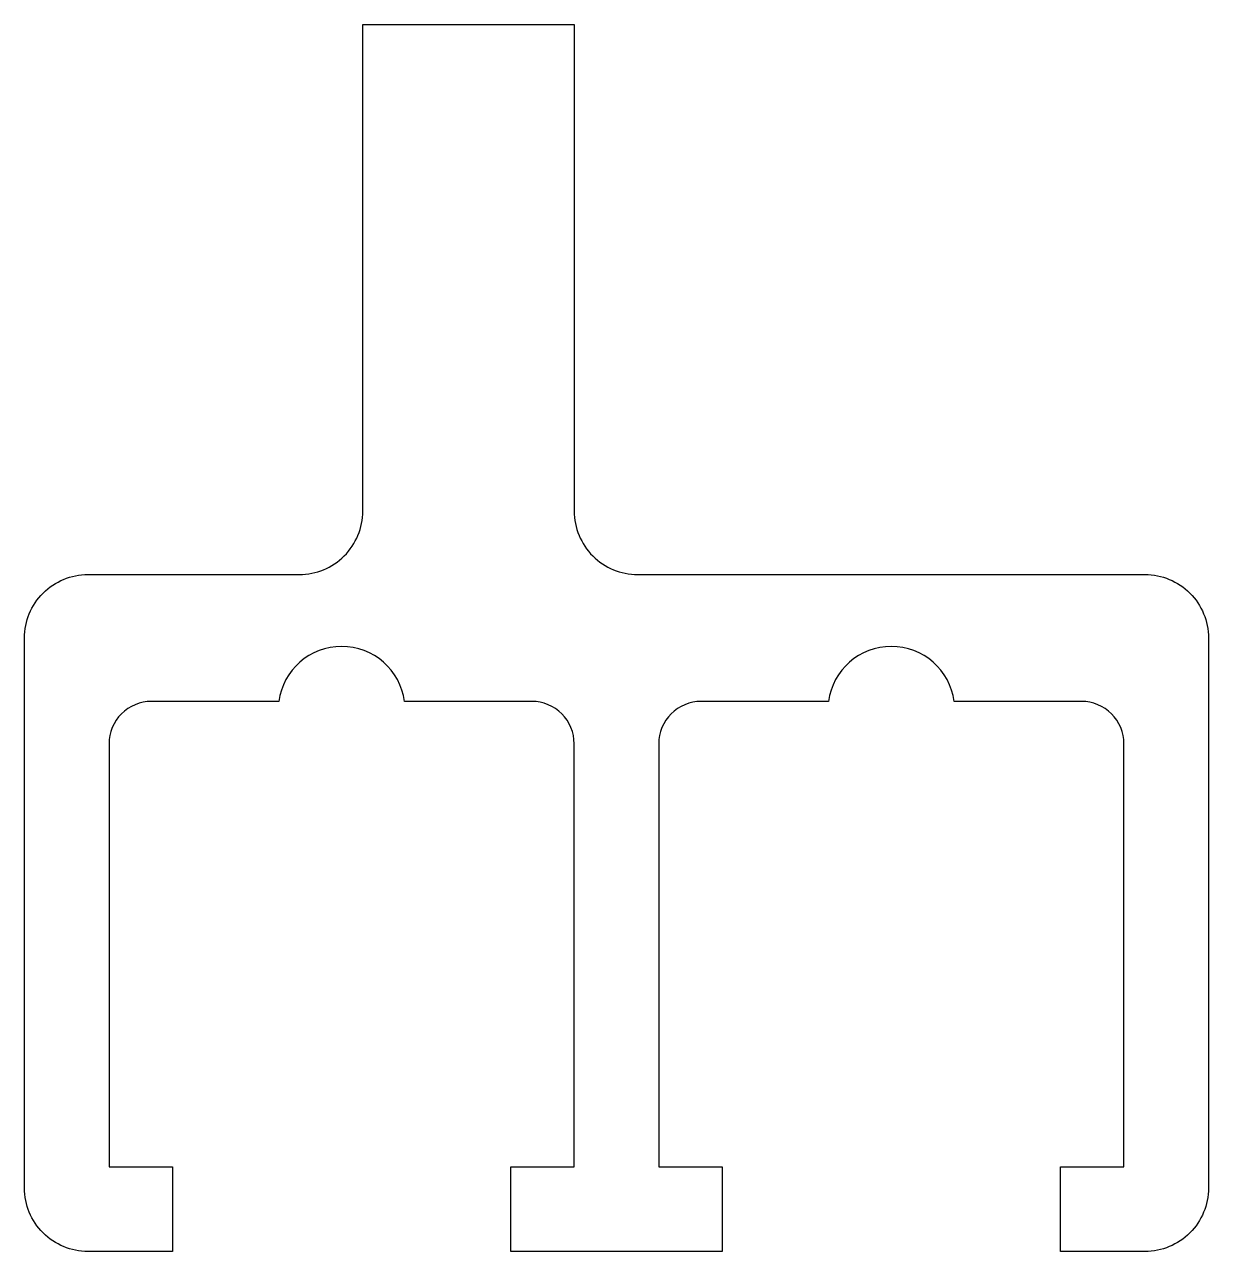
# Model space of a CAD drawing. Extents: x 1873.6 to 1901.6, y 1607.7 to 1636.7.
import ezdxf

# ---------------------------------------------------------------- set-up
doc = ezdxf.new("R2010")
doc.units = 0
doc.layers.add('ANA', color=220, linetype='CONTINUOUS')

msp = doc.modelspace()

# ---------------------------------------------------------------- linework, layer by layer
at = {"layer": 'ANA'}
msp.add_lwpolyline([(1886.622, 1609.668), (1886.622, 1619.668, 0.414214), (1885.622, 1620.668), (1882.609, 1620.668, 0.874475), (1879.636, 1620.668), (1876.622, 1620.668, 0.414214), (1875.622, 1619.668), (1875.622, 1609.668), (1877.122, 1609.668), (1877.122, 1607.668), (1875.122, 1607.668, -0.414214), (1873.622, 1609.168), (1873.622, 1622.168, -0.414214), (1875.122, 1623.668), (1880.122, 1623.668, 0.414214), (1881.622, 1625.168), (1881.622, 1636.668), (1886.622, 1636.668), (1886.622, 1625.168, 0.414214), (1888.122, 1623.668), (1900.122, 1623.668, -0.414214), (1901.622, 1622.168), (1901.622, 1609.168, -0.414214), (1900.122, 1607.668), (1898.122, 1607.668), (1898.122, 1609.668), (1899.622, 1609.668), (1899.622, 1619.668, 0.414214), (1898.622, 1620.668), (1895.609, 1620.668, 0.874475), (1892.636, 1620.668), (1889.622, 1620.668, 0.414214), (1888.622, 1619.668), (1888.622, 1609.668), (1890.122, 1609.668), (1890.122, 1607.668), (1887.622, 1607.668), (1885.122, 1607.668), (1885.122, 1609.668), (1886.622, 1609.668), (1886.622, 1619.668)], format="xyb", dxfattribs=at)

doc.saveas('drawing.dxf')
